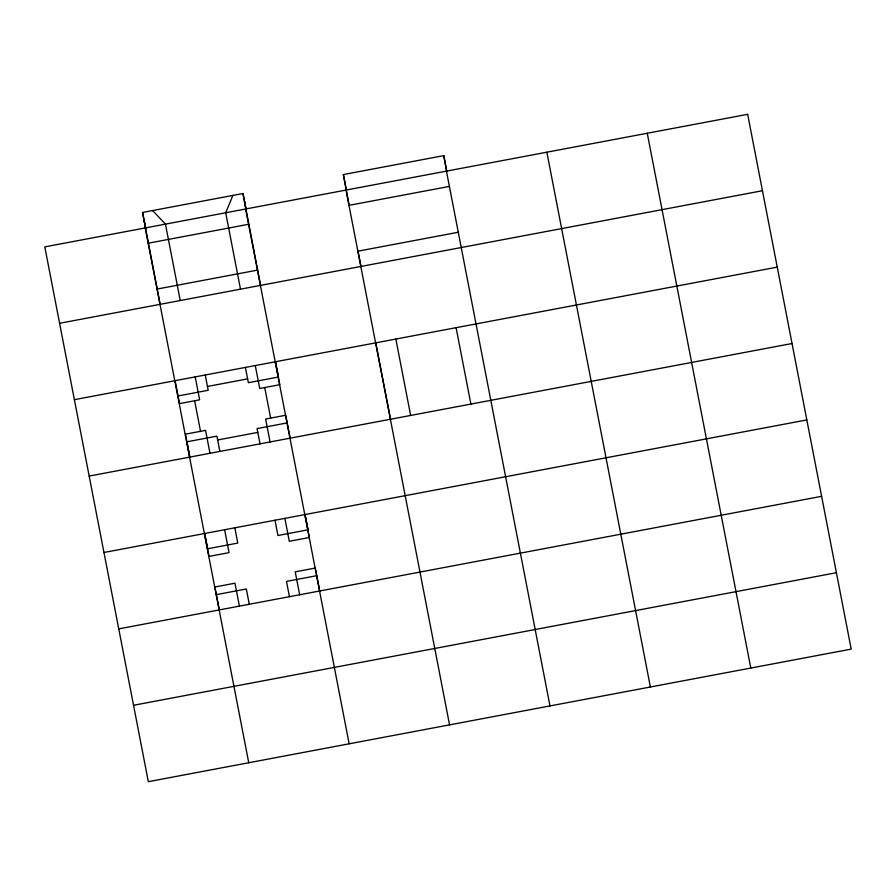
<?xml version="1.0" encoding="UTF-8"?>
<svg xmlns="http://www.w3.org/2000/svg" width="896" height="896" viewBox="0 0 896 896"><rect width="100%" height="100%" fill="white"/><g stroke="black" fill="none" stroke-linecap="round" stroke-linejoin="round"><path stroke-width="1.34" d="M232.926 195.395L225.702 212.766L240.486 289.162M160.16 304.315L142.565 212.442L242.973 193.502L246.142 209.877M449.557 186.379L349.149 205.318L343.381 174.563L443.789 155.624L446.779 171.427M148.333 243.197L248.741 224.258M157.203 289.038L257.611 270.099M458.438 232.221L358.03 251.16L360.987 266.437M59.595 323.288L762.462 190.725M74.379 399.683L777.246 267.12M207.458 386.467L247.621 378.885M178.08 395.965L208.197 390.286L205.24 374.998M287.202 422.901L257.074 428.579L260.03 443.856M217.65 439.97L257.813 432.398M89.174 476.078L792.042 343.515M103.958 552.485L806.826 419.922M216.205 594.664L246.322 588.986L249.29 604.262M316.613 575.725L286.485 581.403L289.453 596.691M118.754 628.88L821.621 496.317M133.538 705.275L836.405 572.712M152.6 210.549L165.458 224.134L180.242 300.53M647.259 133.258L750.792 668.046M546.851 152.197L650.384 686.986M446.443 171.136L549.976 705.925M456.098 327.69L470.893 404.085M395.853 339.058L410.648 415.453M343.381 174.563L346.371 190.366M375.771 342.843L390.566 419.238M346.024 190.075L449.557 724.864M275.531 361.749L278.488 377.026L248.36 382.704L245.403 367.427M305.11 514.539L308.067 529.827L277.939 535.506L274.982 520.229M260.579 285.376L242.973 193.502M275.363 361.782L279.798 384.698L259.717 388.483L255.282 365.568M290.158 438.178L285.712 415.251L265.63 419.048L270.077 441.963M304.942 514.573L309.378 537.499L289.296 541.285L284.861 518.358M319.738 590.979L315.302 568.053L295.221 571.838L299.656 594.765M245.616 209.014L349.149 743.803M264.734 387.542L270.659 418.096M219.867 451.427L216.91 436.15L186.782 441.829L189.739 457.117M234.819 527.8L237.776 543.077L207.659 548.766L204.702 533.478M195.205 376.891L199.64 399.818L179.558 403.603L175.123 380.688M209.989 453.298L205.554 430.371L185.472 434.168L189.907 457.083M224.616 529.726L229.051 552.642L208.97 556.427L204.534 533.512M239.411 606.122L234.965 583.206L214.883 586.992L219.33 609.907M194.622 400.758L200.536 431.323M142.565 212.442L145.734 228.816M145.208 227.954L248.741 762.742M244.451 201.141L245.963 209.306M144.043 220.08L145.555 228.245M443.789 155.624L446.6 171.102M747.667 114.318L44.8 246.882L148.333 781.682L851.2 649.118L747.667 114.318"/></g></svg>
